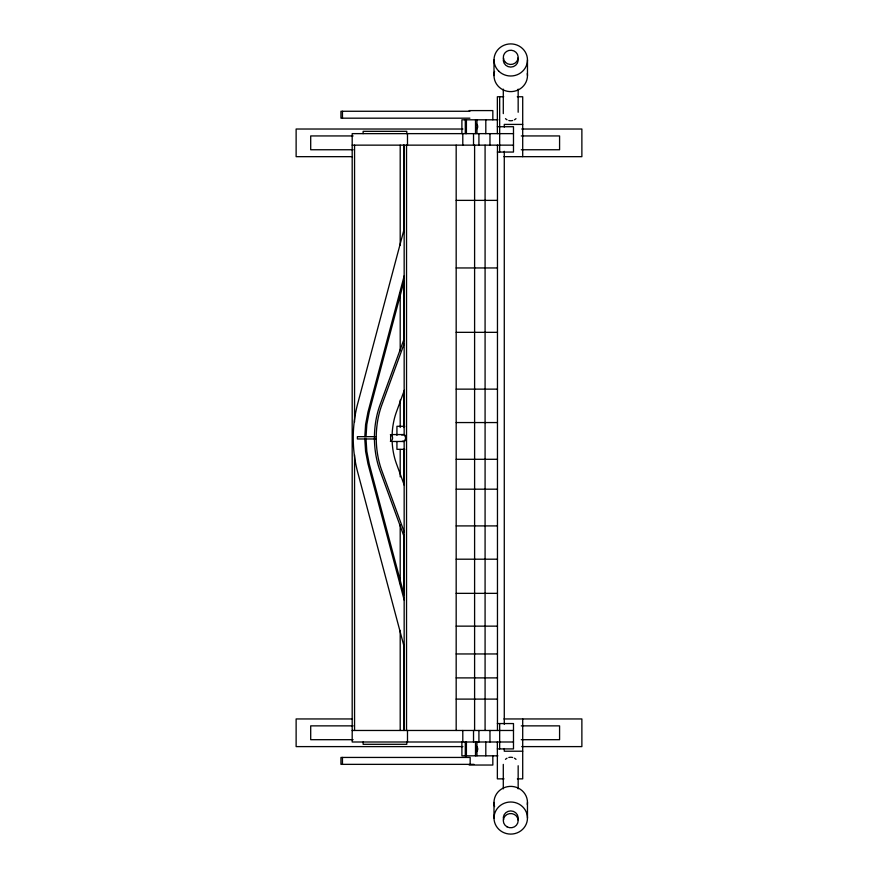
<?xml version="1.0" encoding="UTF-8"?>
<svg xmlns="http://www.w3.org/2000/svg" width="878" height="878" viewBox="0 0 878 878"><rect width="100%" height="100%" fill="white"/><g stroke="black" fill="none" stroke-linecap="round" stroke-linejoin="round"><path stroke-width="1.32" d="M364.809 436.816L365.588 424.557L367.97 412.1L404.242 275.725M366.027 436.816L366.817 424.557L369.188 412.1L404.231 280.4M404.275 228.598L357.28 405.252C351.891 426.587 351.891 449.306 357.28 470.652L404.275 647.295M404.33 338.337L379.954 405.109A64.511 40.048 90 0 0 379.954 470.509L404.33 537.281M404.264 343.474L381.765 405.109A64.511 40.048 -90 0 0 381.765 470.509L404.264 532.145M404.374 390.183L396.428 411.958A51.001 31.663 -90 0 0 392.093 435.554M391.917 441.414L390.633 441.327L390.633 434.731L391.906 434.632M403.913 441.414L405.373 439.351A3.26 1.679 -90 0 0 405.373 436.706L403.913 434.632M503.731 96.756L497.365 96.756L497.365 133.632M517.285 96.756L522.706 96.756L522.706 156.668M469.148 110.584L492.832 110.584L492.832 119.803M469.895 111.265L340.949 111.265L340.949 118.179L469.895 118.179M497.903 119.803L461.894 119.803L461.894 133.632M522.706 124.413L504.279 124.413L504.279 127.101M497.365 126.717L513.487 126.717L513.487 152.059L497.365 152.059M462.925 129.022L296.127 129.022L296.127 156.668L352.177 156.668M521.719 129.022L581.873 129.022L581.873 156.668L503.939 156.668M513.487 133.632L352.188 133.632L352.188 741.998L513.487 741.998M353.099 135.936L310.702 135.936L310.702 149.754L353.099 149.754M521.291 135.936L559.582 135.936L559.582 149.754L521.291 149.754M352.188 145.144L513.487 145.144M456.176 200.371L497.464 200.371M456.176 267.955L497.464 267.955M456.176 332.334L497.464 332.334M456.176 389.141L497.464 389.141M456.176 422.559L497.464 422.559M404.736 426.291L396.933 426.291L396.933 435.367M392.565 434.566L403.386 434.566M375.784 436.662L357.39 436.662L357.39 438.967L375.784 438.967M392.565 441.48L403.386 441.48M404.736 449.327L396.933 449.327L396.933 441.557M456.176 459.293L497.464 459.293M456.176 489.189L497.464 489.189M456.176 525.911L497.464 525.911M456.176 559.198L497.464 559.198M456.176 593.352L497.464 593.352M456.176 626.146L497.464 626.146M456.176 653.956L497.464 653.956M456.176 677.893L497.464 677.893M456.176 699.107L497.464 699.107M352.177 718.95L296.127 718.95L296.127 746.607L462.925 746.607M503.939 718.95L581.873 718.95L581.873 746.607L521.719 746.607M497.365 723.56L513.487 723.56L513.487 748.912L497.365 748.912M353.099 725.865L310.702 725.865L310.702 739.693L353.099 739.693M521.291 725.865L559.582 725.865L559.582 739.693L521.291 739.693M352.188 730.474L513.487 730.474M522.706 751.217L504.279 751.217L504.279 748.528M497.903 755.826L461.894 755.826L461.894 741.998M474.01 764.354L340.949 764.354L340.949 757.44L470.169 757.44L470.169 764.354M469.148 765.034L492.832 765.034L492.832 755.826M504.027 778.863L497.365 778.863L497.365 741.998M517.372 778.863L522.706 778.863L522.706 718.95M404.374 485.435L396.428 463.661A51.001 31.663 -90 0 1 392.181 442.325M404.231 595.493L369.188 463.793L366.817 451.347L366.027 439.077M404.242 600.179L367.97 463.793L365.588 451.347L364.809 439.077M527.469 59.956L527.469 75.563M527.469 802.437L527.469 818.044A16.737 16.056 0 0 1 502.37 831.949A16.737 16.056 0 0 1 502.37 804.149A16.737 16.056 0 0 1 527.469 818.044M518.163 89.15L518.163 112.252M518.163 765.748L518.163 788.85M504.279 151.29L504.279 724.328M503.292 89.15L503.292 113.613M503.292 764.387L503.292 788.85M499.67 96.756L499.67 152.059M499.67 723.56L499.67 748.912M497.464 145.144L497.464 730.474M493.996 59.956L493.996 75.563M493.996 802.437L493.996 818.044M489.968 133.632L489.968 145.144M489.968 730.474L489.968 741.998M485.808 119.803L485.808 133.632M485.808 741.998L485.808 755.826M485.084 145.144L485.084 730.474M478.916 133.632L478.916 145.144M478.916 730.474L478.916 741.998M477.215 747.233L477.215 750.833L476.008 752.007L477.259 750.778A3.424 3.38 -90 0 0 477.314 747.354L476.787 746.64A3.424 3.38 -90 0 0 476.095 746.091M476.941 119.803L476.941 133.632M476.941 741.998L476.941 755.826M475.514 119.803L475.514 133.632M475.514 741.998L475.514 755.826M474.603 145.144L474.603 730.474M473.527 133.632L473.527 145.144M473.527 730.474L473.527 741.998M466.405 119.803L466.405 133.632M466.405 741.998L466.405 755.826M465.296 119.803L465.296 133.632M465.296 741.998L465.296 755.826M462.794 133.632L462.794 145.144M462.794 730.474L462.794 741.998M456.176 145.144L456.176 730.474M407.491 133.632L407.491 145.144M407.491 730.474L407.491 741.998M406.788 133.632L406.788 131.327L363.13 131.327L363.13 133.632M406.788 741.998L406.788 744.303L363.13 744.303L363.13 741.998M406.536 145.144L406.536 730.474M404.165 145.144L404.165 434.731M404.165 441.195L404.165 730.474M403.66 145.144L403.66 232.879M403.66 283.594L403.66 341.169M403.66 391.884L403.66 427.531M403.66 449.459L403.66 483.734M403.66 534.45L403.66 593.396M403.66 644.112L403.66 730.474M400.203 145.144L400.203 245.214M400.203 293.197L400.203 350.761M400.203 400.116L400.203 427.531M400.203 449.459L400.203 476.875M400.203 524.857L400.203 583.804M400.203 630.404L400.203 730.474M354.558 145.144L354.558 422.044M354.558 454.947L354.558 730.474M342.453 111.265L342.453 118.179M342.453 757.44L342.453 764.354M401.883 435.148A3.457 2.711 -90 0 1 405.307 435.587M405.636 436.103A3.457 2.711 -90 0 1 405.482 440.218A3.457 2.711 -90 0 1 402.354 441.217M390.381 434.632A3.457 2.711 -90 0 1 392.565 438.023A3.457 2.711 -90 0 1 390.381 441.414M517.91 58.102A7.441 7.134 0 0 1 510.733 67.09A7.441 7.134 0 0 1 503.544 58.102M515.99 118.651A7.441 7.134 0 0 1 514.453 119.792M512.653 120.505A7.441 7.134 0 0 1 508.812 120.505M507.012 119.792A7.441 7.134 0 0 1 505.476 118.651M527.327 73.478A16.737 16.056 0 0 1 509.635 91.586A16.737 16.056 0 0 1 494.566 71.414M503.544 819.898A7.441 7.134 0 0 1 510.733 810.91A7.441 7.134 0 0 1 517.91 819.898M505.476 759.349A7.441 7.134 0 0 1 507.012 758.208M508.812 757.495A7.441 7.134 0 0 1 512.653 757.495M514.453 758.208A7.441 7.134 0 0 1 515.99 759.349M494.566 806.586A16.737 16.056 0 0 1 509.635 786.414A16.737 16.056 0 0 1 527.327 804.522M476.008 123.611A3.424 3.38 -90 0 1 476.095 129.538M498.902 71.305A16.737 16.056 0 0 0 526.899 64.105A16.737 16.056 0 0 0 506.397 44.449A16.737 16.056 0 0 0 498.902 71.305M505.476 62.393A7.441 7.134 0 0 0 517.91 59.199A7.441 7.134 0 0 0 508.812 50.463A7.441 7.134 0 0 0 505.476 62.393M507.012 826.824A7.441 7.134 0 0 0 518.163 820.645A7.441 7.134 0 0 0 507.012 814.477A7.441 7.134 0 0 0 507.012 826.824"/></g></svg>
